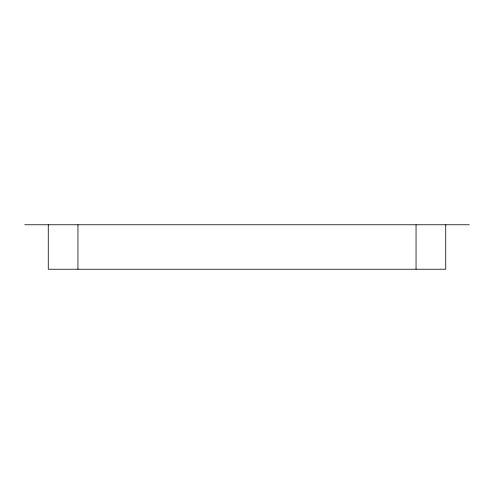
<?xml version="1.0" encoding="UTF-8"?>
<svg xmlns="http://www.w3.org/2000/svg" width="494" height="494" viewBox="0 0 494 494"><rect width="100%" height="100%" fill="white"/><g stroke="black" fill="none" stroke-linecap="round" stroke-linejoin="round"><path stroke-width="0.74" d="M24.7 224.77L469.3 224.77M445.736 224.77L445.736 269.23L48.264 269.23L48.264 224.77M416.047 224.77L416.047 269.23M77.953 224.77L77.953 269.23"/></g></svg>
